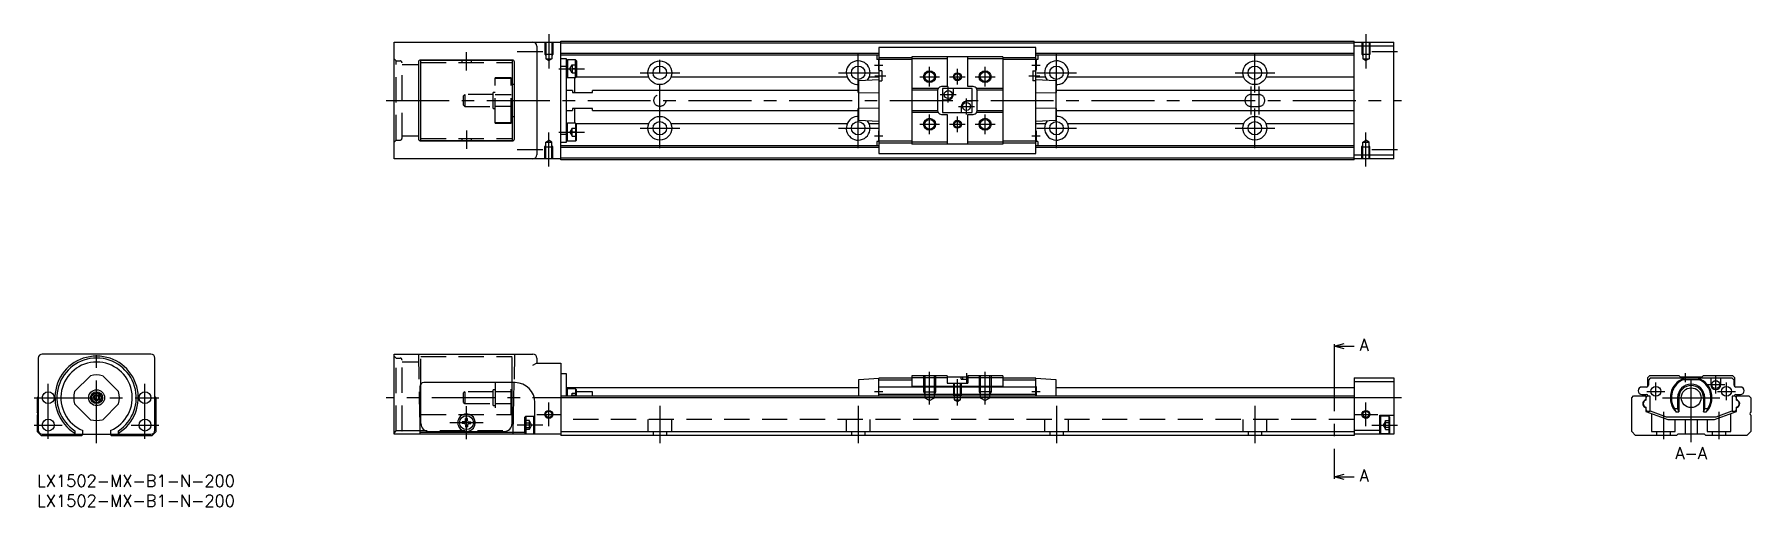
# Model space of a CAD drawing. Extents: x -1 to 432, y -8 to 111.
import ezdxf

# ---------------------------------------------------------------- set-up
doc = ezdxf.new("R2010")
doc.units = 0
doc.header["$LTSCALE"] = 0.5
doc.linetypes.add('CENTER', pattern=[50.8, 31.75, -6.35, 6.35, -6.35])
doc.linetypes.add('DASHED', pattern=[19.05, 12.7, -6.35])
for name, color, linetype in [('MSM_CENTER', 1, 'CENTER'), ('MSM_CONTINUOUS', 7, 'CONTINUOUS'), ('MSM_DASHED', 4, 'DASHED'), ('MSM_NARROW', 5, 'CONTINUOUS'), ('MSM_PART_NUMBER', 7, 'CONTINUOUS')]:
    doc.layers.add(name, color=color, linetype=linetype)
doc.styles.get("Standard").update_dxf_attribs({"font": 'txt.shx', "height": 3, "bigfont": 'bigfont.shx'})

# ---------------------------------------------------------------- blocks, each defined once
blk = doc.blocks.new('*U2')
at = {"layer": 'MSM_PART_NUMBER'}
blk.add_text('LX1502-MX-B1-N-200', height=3, dxfattribs=at).set_placement((0, -3))
blk = doc.blocks.new('*U3')
at = {"layer": 'MSM_PART_NUMBER'}
blk.add_text('LX1502-MX-B1-N-200', height=3, dxfattribs=at).set_placement((0, -8))

msp = doc.modelspace()

# ---------------------------------------------------------------- linework, layer by layer
at = {"layer": 'MSM_CENTER'}
for p, q in [((129, 111.2), (129, 102.55)), ((335, 111.2), (335, 102.55)), ((108.25, 102.1), (108.25, 106.7)), ((121, 106.9), (127.5, 106.9)), ((157, 82.5), (157, 106.5)), ((207, 96.5), (207, 106.5)), ((257, 96.5), (257, 106.5)), ((307, 96.5), (307, 106.5)), ((336.5, 106.9), (343, 106.9)), ((131.5, 102.5), (138, 102.5)), ((152, 101.5), (162, 101.5)), ((202, 101.5), (212, 101.5)), ((211.1, 103.4), (213.2, 103.4)), ((211.2, 100.7), (214, 100.7)), ((222.5, 100.5), (227.5, 100.5)), ((225, 98), (225, 103)), ((230, 100.5), (234, 100.5)), ((232, 98.5), (232, 102.5)), ((236.5, 100.5), (241.5, 100.5)), ((239, 98), (239, 103)), ((250, 100.7), (252.8, 100.7)), ((250.8, 103.4), (252.9, 103.4)), ((252, 101.5), (262, 101.5)), ((302, 101.5), (312, 101.5)), ((227.7, 96), (231.7, 96)), ((229.7, 94), (229.7, 98)), ((306, 98), (306, 91)), ((308, 98), (308, 91)), ((88, 94.5), (344, 94.5)), ((207, 82.5), (207, 92.5)), ((225, 86), (225, 91)), ((232.3, 93), (236.3, 93)), ((234.3, 91), (234.3, 95)), ((239, 86), (239, 91)), ((257, 82.5), (257, 92.5)), ((307, 82.5), (307, 92.5)), ((108.25, 86.9), (108.25, 82.3)), ((152, 87.5), (162, 87.5)), ((202, 87.5), (212, 87.5)), ((222.5, 88.5), (227.5, 88.5)), ((230, 88.5), (234, 88.5)), ((232, 86.5), (232, 90.5)), ((236.5, 88.5), (241.5, 88.5)), ((252, 87.5), (262, 87.5)), ((302, 87.5), (312, 87.5)), ((129, 77.8), (129, 86.45)), ((131.5, 86.5), (138, 86.5)), ((211.1, 85.6), (213.2, 85.6)), ((250.8, 85.6), (252.9, 85.6)), ((335, 77.8), (335, 86.45)), ((121, 82.1), (127.5, 82.1)), ((336.5, 82.1), (343, 82.1)), ((15, 8), (15, 32.5)), ((327, 32), (327, 0)), ((225, 17.79), (225, 26)), ((239, 17.79), (239, 26)), ((417, 8.3), (417, 26.8)), ((2.8, 9.1), (2.8, 23)), ((27.2, 9.1), (27.2, 23)), ((232, 17.55), (232, 24.2)), ((234.3, 25.7), (234.3, 23.2)), ((408.1, 18.85), (408.1, 23.35)), ((415.5, 25.7), (415.5, 23.4)), ((420.95, 22.8), (425.45, 22.8)), ((423.2, 20.55), (423.2, 25.05)), ((425.9, 18.85), (425.9, 23.35)), ((-0.7, 19.5), (30.7, 19.5)), ((344, 19.5), (88, 19.5)), ((108.25, 9), (108.25, 17.4)), ((129, 12.3), (129, 18.3)), ((157, 17.49), (157, 8)), ((207, 17.49), (207, 8)), ((211.1, 21.1), (213.2, 21.1)), ((250.8, 21.1), (252.9, 21.1)), ((257, 17.49), (257, 8)), ((307, 17.49), (307, 8)), ((335, 12.3), (335, 18.3)), ((405.85, 21.1), (410.35, 21.1)), ((409.75, 19.5), (424.25, 19.5)), ((423.65, 21.1), (428.15, 21.1)), ((112.45, 13.2), (104.05, 13.2)), ((126, 15.3), (132, 15.3)), ((332, 15.3), (338, 15.3)), ((410, 15.94), (410, 9)), ((424, 15.94), (424, 9)), ((-0.7, 12.6), (6.3, 12.6)), ((23.7, 12.6), (30.7, 12.6)), ((127.5, 12.6), (121, 12.6)), ((336.5, 12.6), (343, 12.6))]:
    msp.add_line(p, q, dxfattribs=at)
at = {"layer": 'MSM_CONTINUOUS'}
for p, q in [((90, 79.8), (90, 109.2)), ((90, 109.2), (132, 109.2)), ((126, 108.2), (126, 80.8)), ((132, 109.5), (332, 109.5)), ((132, 79.5), (132, 109.5)), ((332, 109), (132, 109)), ((332, 79.5), (332, 109.5)), ((332, 109.2), (342, 109.2)), ((342, 108.2), (332, 108.2)), ((342, 79.8), (342, 109.2)), ((96.15, 104.2), (96.15, 84.8)), ((119.85, 104.7), (96.65, 104.7)), ((96.75, 84.3), (96.75, 104.7)), ((96.75, 104.7), (119.75, 104.7)), ((119.75, 104.7), (119.75, 84.3)), ((120.35, 84.8), (120.35, 104.2)), ((132, 106.4), (212.2, 106.4)), ((212.2, 105.9), (132, 105.9)), ((133.5, 105), (132, 105)), ((133.5, 84), (133.5, 105)), ((133.5, 104.5), (133.75, 104.75)), ((133.75, 104.75), (133.75, 100.25)), ((135.75, 104.75), (133.75, 104.75)), ((135.75, 100.25), (135.75, 104.75)), ((135.75, 104.75), (136, 104.5)), ((136, 104.5), (136, 100.5)), ((211.7, 105.9), (211.7, 104.85)), ((212.2, 104.85), (211.7, 104.85)), ((212.1, 104.65), (212.1, 102.15)), ((212.2, 104.65), (212.1, 104.65)), ((251.8, 107.85), (212.2, 107.85)), ((212.2, 107.85), (212.2, 81.15)), ((220.5, 105.3), (212.2, 105.3)), ((220.5, 104.8), (212.2, 104.8)), ((220.5, 105.5), (220.5, 83.5)), ((243.5, 105.5), (220.5, 105.5)), ((229.4, 105), (220.5, 105)), ((229.4, 105.5), (229.4, 98)), ((234.6, 98), (234.6, 105.5)), ((243.5, 105), (234.6, 105)), ((243.5, 105.5), (243.5, 83.5)), ((251.8, 105.3), (243.5, 105.3)), ((251.8, 104.8), (243.5, 104.8)), ((251.8, 81.15), (251.8, 107.85)), ((251.8, 106.4), (332, 106.4)), ((332, 105.9), (251.8, 105.9)), ((252.3, 104.85), (251.8, 104.85)), ((251.9, 104.65), (251.8, 104.65)), ((251.9, 104.65), (251.9, 102.15)), ((252.3, 105.9), (252.3, 104.85)), ((132, 103.12), (133.5, 103.12)), ((133.75, 100.25), (133.5, 100.5)), ((135.75, 100.25), (133.75, 100.25)), ((135.5, 100.25), (135.5, 96.5)), ((136, 100.5), (135.75, 100.25)), ((154.21, 100.41), (136, 100.41)), ((204.21, 100.41), (159.79, 100.41)), ((212.2, 99.75), (207.2, 99.49)), ((212.2, 100.41), (209.79, 100.41)), ((212.1, 102.15), (212.2, 102.15)), ((213, 101.95), (212.2, 101.95)), ((213, 101.95), (213, 99.45)), ((251, 101.95), (251.8, 101.95)), ((251, 101.95), (251, 99.45)), ((251.8, 102.15), (251.9, 102.15)), ((254.21, 100.41), (251.8, 100.41)), ((256.8, 99.49), (251.8, 99.75)), ((304.21, 100.41), (259.79, 100.41)), ((332, 100.41), (309.79, 100.41)), ((120.35, 98.5), (119.75, 98.5)), ((135, 97), (133.5, 97)), ((135, 97), (135, 96.5)), ((135, 96.5), (140, 96.5)), ((207.2, 97), (140, 97)), ((140, 96.5), (140, 97)), ((207.2, 89.51), (207.2, 99.49)), ((212.2, 96.38), (207.2, 96.42)), ((212.2, 99.45), (213, 99.45)), ((227.13, 97.5), (220.5, 97.5)), ((227.01, 97.1), (220.5, 97.1)), ((227, 97), (227, 92)), ((229.4, 98), (228, 98)), ((235.75, 97.5), (228.25, 97.5)), ((228.25, 97.5), (228.25, 91.5)), ((231, 96), (231, 97.5)), ((236, 98), (234.6, 98)), ((235.75, 91.5), (235.75, 97.5)), ((243.5, 97.5), (236.87, 97.5)), ((243.5, 97.1), (236.99, 97.1)), ((237, 92), (237, 97)), ((251.8, 99.45), (251, 99.45)), ((256.8, 96.42), (251.8, 96.38)), ((256.8, 99.49), (256.8, 89.51)), ((332, 97), (256.8, 97)), ((133.5, 92), (135, 92)), ((140, 92.5), (135, 92.5)), ((135, 92.5), (135, 92)), ((135.5, 92.5), (135.5, 88.75)), ((140, 92), (140, 92.5)), ((140, 92), (207.2, 92)), ((207.2, 92.58), (212.2, 92.62)), ((227.01, 91.9), (220.5, 91.9)), ((227.13, 91.5), (220.5, 91.5)), ((228, 91), (229.4, 91)), ((228.25, 94.7), (229.7, 94.7)), ((228.25, 91.5), (235.75, 91.5)), ((229.4, 91), (229.4, 83.5)), ((233, 93), (233, 91.5)), ((235.75, 94.3), (234.3, 94.3)), ((234.6, 91), (236, 91)), ((234.6, 83.5), (234.6, 91)), ((243.5, 91.5), (236.87, 91.5)), ((243.5, 91.9), (236.99, 91.9)), ((251.8, 92.62), (256.8, 92.58)), ((256.8, 92), (332, 92)), ((119.75, 90.5), (120.35, 90.5)), ((133.75, 88.75), (133.5, 88.5)), ((133.75, 84.25), (133.75, 88.75)), ((135.75, 88.75), (133.75, 88.75)), ((136, 88.5), (135.75, 88.75)), ((135.75, 88.75), (135.75, 84.25)), ((154.21, 88.59), (135.91, 88.59)), ((136, 84.5), (136, 88.5)), ((204.21, 88.59), (159.79, 88.59)), ((207.2, 89.51), (212.2, 89.25)), ((212.2, 88.59), (209.79, 88.59)), ((212.1, 86.85), (212.1, 84.35)), ((212.2, 86.85), (212.1, 86.85)), ((251.8, 89.25), (256.8, 89.51)), ((254.21, 88.59), (251.8, 88.59)), ((251.9, 86.85), (251.8, 86.85)), ((251.9, 86.85), (251.9, 84.35)), ((304.21, 88.59), (259.79, 88.59)), ((332, 88.59), (309.79, 88.59)), ((119.85, 84.3), (96.65, 84.3)), ((96.75, 84.3), (119.75, 84.3)), ((133.5, 85.88), (132, 85.88)), ((132, 84), (133.5, 84)), ((132, 83.1), (212.2, 83.1)), ((212.2, 82.6), (132, 82.6)), ((133.5, 84.5), (133.75, 84.25)), ((135.75, 84.25), (133.75, 84.25)), ((135.75, 84.25), (136, 84.5)), ((211.7, 84.15), (211.7, 83.1)), ((212.2, 84.15), (211.7, 84.15)), ((212.1, 84.35), (212.2, 84.35)), ((220.5, 84.2), (212.2, 84.2)), ((220.5, 83.7), (212.2, 83.7)), ((229.4, 84), (220.5, 84)), ((243.5, 83.5), (220.5, 83.5)), ((243.5, 84), (234.6, 84)), ((251.8, 84.2), (243.5, 84.2)), ((251.8, 83.7), (243.5, 83.7)), ((251.8, 84.35), (251.9, 84.35)), ((252.3, 84.15), (251.8, 84.15)), ((251.8, 83.1), (332, 83.1)), ((332, 82.6), (251.8, 82.6)), ((252.3, 84.15), (252.3, 83.1)), ((132, 79.8), (90, 79.8)), ((132, 80), (332, 80)), ((332, 79.5), (132, 79.5)), ((212.2, 81.15), (251.8, 81.15)), ((332, 80.8), (342, 80.8)), ((342, 79.8), (332, 79.8)), ((28.7, 30.5), (1.3, 30.5)), ((90, 30.5), (125, 30.5)), ((90, 10.3), (90, 30.5)), ((327, 32.5), (329.5, 33.17)), ((327, 33), (327, 32)), ((329.5, 31.83), (327, 32.5)), ((327, 32.5), (332, 32.5)), ((0.3, 29.5), (0.3, 11.3)), ((29.7, 11.3), (29.7, 29.5)), ((125, 27.7), (125.87, 28.2)), ((125.87, 28.2), (132, 28.2)), ((126, 29.5), (126, 28.2)), ((132, 28.2), (132, 10)), ((9.46, 21.03), (13.47, 25.04)), ((16.53, 25.04), (20.54, 21.03)), ((96.5, 22.3), (96.5, 10.3)), ((96.75, 13), (96.75, 22.96)), ((120.5, 23.3), (97.5, 23.3)), ((119.75, 13), (119.75, 23.3)), ((120.09, 15.3), (120.23, 23.3)), ((133.5, 25.5), (132, 25.5)), ((133.5, 20), (133.5, 25.5)), ((207.2, 22), (133.5, 22)), ((133.75, 21.75), (133.5, 21.5)), ((133.75, 20), (133.75, 21.75)), ((135.75, 21.75), (133.75, 21.75)), ((135.75, 21.75), (135.75, 20)), ((136, 21.5), (135.75, 21.75)), ((207.2, 24.1), (212.2, 24.4)), ((207.2, 20), (207.2, 24.1)), ((212.2, 22.35), (212.1, 22.35)), ((212.1, 22.35), (212.1, 20)), ((220.5, 24.4), (212.2, 24.4)), ((212.2, 20), (212.2, 24.4)), ((220.5, 23.9), (212.2, 23.9)), ((251.8, 22.2), (212.2, 22.2)), ((220.5, 25), (220.5, 22.3)), ((229.4, 25), (220.5, 25)), ((229.4, 24.5), (220.5, 24.5)), ((243.5, 22.3), (220.5, 22.3)), ((229.4, 25), (229.4, 23.2)), ((229.4, 24.8), (234.6, 24.8)), ((229.4, 23.2), (234.6, 23.2)), ((233, 24.2), (233, 24.8)), ((233, 24.2), (234.6, 24.2)), ((233.3, 24.7), (233.3, 24.2)), ((234.6, 24.7), (233.3, 24.7)), ((234.6, 25), (234.6, 23.2)), ((243.5, 25), (234.6, 25)), ((243.5, 24.5), (234.6, 24.5)), ((243.5, 25), (243.5, 22.3)), ((251.8, 24.4), (243.5, 24.4)), ((251.8, 23.9), (243.5, 23.9)), ((251.8, 24.4), (256.8, 24.1)), ((251.8, 20), (251.8, 24.4)), ((251.9, 22.35), (251.8, 22.35)), ((251.9, 22.35), (251.9, 20)), ((256.8, 24.1), (256.8, 20)), ((332, 22), (256.8, 22)), ((332, 24.5), (332, 10)), ((332, 24.5), (342, 24.5)), ((342, 23.5), (332, 23.5)), ((342, 24.5), (342, 10.3)), ((405.7, 22.2), (404.6, 22.2)), ((406.5, 25), (406, 24.5)), ((406, 24.5), (406, 22.3)), ((406.7, 24.4), (406.2, 23.9)), ((406.2, 23.9), (406.2, 22.7)), ((414, 25), (406.5, 25)), ((427.3, 24.4), (406.7, 24.4)), ((414.4, 24.6), (414, 25)), ((414.2, 24.8), (419.8, 24.8)), ((419.6, 24.6), (414.4, 24.6)), ((416.5, 24.7), (414.5, 24.7)), ((414.5, 24.7), (414.5, 24.6)), ((415.12, 24.4), (415.08, 24.1)), ((415.08, 24.1), (418.92, 24.1)), ((416.5, 24.6), (416.5, 24.7)), ((416.8, 24.6), (416.8, 24.8)), ((418.92, 24.1), (418.88, 24.4)), ((420, 25), (419.6, 24.6)), ((427.5, 25), (420, 25)), ((421.95, 24.4), (421.95, 22.8)), ((424.45, 22.8), (424.45, 24.4)), ((427.8, 23.9), (427.3, 24.4)), ((428, 24.5), (427.5, 25)), ((427.8, 22.7), (427.8, 23.9)), ((428, 22.3), (428, 24.5)), ((429.4, 22.2), (428.3, 22.2)), ((0.3, 19.8), (0, 19.5)), ((0, 19.5), (0, 15.9)), ((13.47, 13.96), (9.46, 17.97)), ((20.54, 17.97), (16.53, 13.96)), ((30, 19.5), (29.7, 19.8)), ((30, 11), (30, 19.5)), ((125.5, 10.3), (125.5, 18.3)), ((132, 20), (332, 20)), ((332, 19.5), (132, 19.5)), ((136, 20), (136, 21.5)), ((140, 21), (136, 21)), ((140, 20), (140, 21)), ((251.8, 20.3), (212.2, 20.3)), ((402, 19.5), (402.5, 20)), ((402, 11), (402, 19.5)), ((402.5, 20), (405.6, 20)), ((404.6, 20.3), (405.7, 20.3)), ((405.6, 19.04), (405.35, 18.9)), ((405.6, 18.92), (405.39, 18.8)), ((405.6, 20), (405.6, 18.92)), ((406.65, 19.92), (406, 19.92)), ((406.65, 16.08), (406.65, 19.92)), ((413.59, 19.5), (413.59, 16.77)), ((413.9, 19.5), (413.9, 15.9)), ((420.1, 19.5), (420.1, 15.9)), ((420.41, 16.77), (420.41, 19.5)), ((427.35, 19.92), (427.35, 16.08)), ((428, 19.92), (427.35, 19.92)), ((428.3, 20.3), (429.4, 20.3)), ((428.4, 18.92), (428.4, 20)), ((428.4, 20), (431.5, 20)), ((428.65, 18.9), (428.4, 19.04)), ((428.61, 18.8), (428.4, 18.92)), ((431.5, 20), (432, 19.5)), ((432, 19.5), (432, 15.9)), ((0, 15.1), (0, 11)), ((96.5, 15.3), (96.75, 15.3)), ((107.68, 13.44), (107.17, 13.43)), ((107.91, 13.54), (107.68, 13.44)), ((107.91, 13.54), (108.01, 13.77)), ((108.01, 13.77), (108.02, 14.28)), ((108.49, 13.77), (108.48, 14.28)), ((108.59, 13.54), (108.49, 13.77)), ((108.59, 13.54), (108.82, 13.44)), ((108.82, 13.44), (109.33, 13.43)), ((110.44, 13.39), (109.99, 13.39)), ((110.44, 13.01), (109.99, 13.01)), ((119.75, 15.5), (120.09, 15.5)), ((119.75, 15.3), (120.09, 15.3)), ((123, 14.6), (123.25, 14.85)), ((123, 10.6), (123, 14.6)), ((123.25, 14.85), (123.25, 10.35)), ((123.25, 14.85), (125.25, 14.85)), ((125.25, 10.35), (125.25, 14.85)), ((125.25, 14.85), (125.5, 14.6)), ((338.5, 10.3), (338.5, 15.1)), ((338.5, 15.1), (342, 15.1)), ((338.75, 14.85), (338.5, 14.6)), ((338.75, 10.35), (338.75, 14.85)), ((340.75, 14.85), (338.75, 14.85)), ((340.75, 14.85), (340.75, 10.35)), ((341, 14.6), (340.75, 14.85)), ((341, 10.6), (341, 14.6)), ((405.29, 17.14), (405.6, 16.96)), ((405.39, 17.2), (405.6, 17.08)), ((405.6, 17.08), (405.6, 16)), ((405.6, 16), (411.09, 14)), ((406, 16.08), (406.65, 16.08)), ((406.65, 16.16), (410.67, 14.7)), ((410.67, 14.7), (423.33, 14.7)), ((411.09, 14), (422.91, 14)), ((412.82, 16.77), (413.59, 16.77)), ((413.18, 15.9), (413.9, 15.9)), ((413.59, 16.77), (413.9, 15.9)), ((420.1, 15.9), (420.41, 16.77)), ((420.1, 15.9), (420.82, 15.9)), ((420.41, 16.77), (421.18, 16.77)), ((422.91, 14), (428.4, 16)), ((423.33, 14.7), (427.35, 16.16)), ((427.35, 16.08), (428, 16.08)), ((428.4, 17.08), (428.61, 17.2)), ((428.4, 16.96), (428.71, 17.14)), ((428.4, 16), (428.4, 17.08)), ((432, 15.1), (432, 11)), ((0, 11), (1, 10)), ((1, 10), (11.3, 10)), ((1.3, 10.3), (28.7, 10.3)), ((9.5, 11.15), (9.5, 10.3)), ((11.3, 10), (11.6, 10.3)), ((11.5, 10.3), (11.5, 11.21)), ((18.4, 10.3), (18.7, 10)), ((18.5, 11.21), (18.5, 10.3)), ((18.7, 10), (29, 10)), ((20.5, 10.3), (20.5, 11.15)), ((29, 10), (30, 11)), ((132, 10.3), (90, 10.3)), ((96.5, 10.78), (123, 10.78)), ((98.75, 11), (117.75, 11)), ((107.68, 12.96), (107.17, 12.97)), ((107.91, 12.86), (107.68, 12.96)), ((107.91, 12.86), (108.01, 12.63)), ((108.01, 12.63), (108.02, 12.12)), ((108.49, 12.63), (108.48, 12.12)), ((108.59, 12.86), (108.49, 12.63)), ((108.59, 12.86), (108.82, 12.96)), ((108.82, 12.96), (109.33, 12.97)), ((110.43, 12.87), (109.97, 12.87)), ((123.25, 10.35), (123, 10.6)), ((123.25, 10.35), (125.25, 10.35)), ((125.5, 10.6), (125.25, 10.35)), ((132, 11), (332, 11)), ((332, 10), (132, 10)), ((332, 11.3), (338.5, 11.3)), ((342, 10.3), (332, 10.3)), ((338.5, 10.6), (338.75, 10.35)), ((340.75, 10.35), (338.75, 10.35)), ((340.75, 10.35), (341, 10.6)), ((403, 10), (402, 11)), ((413.3, 10), (403, 10)), ((413.6, 10.3), (413.3, 10)), ((420.4, 10.3), (413.6, 10.3)), ((420.7, 10), (420.4, 10.3)), ((431, 10), (420.7, 10)), ((432, 11), (431, 10)), ((327, -0.5), (329.5, 0.17)), ((327, 0), (327, -1)), ((329.5, -1.17), (327, -0.5)), ((327, -0.5), (332, -0.5))]:
    msp.add_line(p, q, dxfattribs=at)
for centre, radius in [((157, 101.5), 3), ((307, 101.5), 3), ((157, 101.5), 1.7), ((207, 101.5), 1.7), ((225, 100.5), 1.23), ((232, 100.5), 0.784), ((239, 100.5), 1.23), ((257, 101.5), 1.7), ((307, 101.5), 1.7), ((229.7, 96), 1), ((234.3, 93), 1), ((157, 87.5), 3), ((157, 87.5), 1.7), ((207, 87.5), 1.7), ((225, 88.5), 1.23), ((232, 88.5), 0.784), ((239, 88.5), 1.23), ((257, 87.5), 1.7), ((307, 87.5), 3), ((307, 87.5), 1.7), ((408.1, 21.1), 1.25), ((417, 19.5), 2.5), ((423.2, 22.8), 1), ((425.9, 21.1), 1.25), ((2.8, 19.5), 1.5), ((15, 19.5), 2), ((15, 19.5), 1.5), ((15, 19.5), 1.2), ((15, 19.5), 0.75), ((15, 19.5), 0.5), ((27.2, 19.5), 1.5), ((2.8, 12.6), 1.5), ((27.2, 12.6), 1.5), ((108.25, 13.2), 1.75), ((129, 15.3), 0.783), ((335, 15.3), 0.783)]:
    msp.add_circle(centre, radius, dxfattribs=at)
for centre, radius, start, end in [((125, 108.2), 1, 0, 90), ((96.65, 104.2), 0.5, 90, 180), ((119.85, 104.2), 0.5, 0, 90), ((207, 101.5), 3, 320.6816, 273.8226), ((257, 101.5), 3, 266.1774, 219.3184), ((228, 97), 1, 174.2608, 180), ((227.82, 97.06), 0.812, 147.1247, 177.1361), ((228, 97), 1, 90, 150), ((229.7, 96), 1.3, 270, 0), ((236, 97), 1, 30, 90), ((235.96, 96.99), 1.04, 6.2531, 29.4861), ((236, 97), 1, 0, 5.7392), ((228, 92), 1, 180, 185.7392), ((228.04, 92.01), 1.04, 186.2531, 209.4861), ((228, 92), 1, 210, 270), ((234.3, 93), 1.3, 90, 180), ((236, 92), 1, 270, 330), ((235.96, 92.01), 1.04, 330.5139, 353.7469), ((236, 92), 1, 354.2608, 0), ((207, 87.5), 3, 86.1774, 39.3184), ((257, 87.5), 3, 140.6816, 92.1193), ((96.65, 84.8), 0.5, 180, 270), ((119.85, 84.8), 0.5, 270, 0), ((125, 80.8), 1, 270, 0), ((1.3, 29.5), 1, 90, 180), ((28.7, 29.5), 1, 0, 90), ((125, 29.5), 1, 0, 90), ((15, 19.5), 10.5, 301.5881, 238.4119), ((15, 19.5), 10, 303.367, 236.633), ((15, 19.5), 9, 292.8854, 247.1146), ((15, 19.5), 5.75, 74.5918, 105.4082), ((97.5, 22.3), 1, 90, 180), ((120.5, 18.3), 5, 0, 90), ((404.6, 21.25), 0.95, 90, 270), ((405.7, 22.7), 0.5, 270, 0), ((417, 19.5), 5.25, 111.0395, 223.2918), ((417, 19.5), 4.99, 112.6594, 213.147), ((417, 19.5), 3.41, 0, 180), ((417, 19.5), 3.1, 0, 180), ((417, 19.5), 5.25, 316.7082, 68.9605), ((417, 19.5), 4.99, 326.853, 67.3406), ((423.2, 22.8), 1.25, 180, 0), ((428.3, 22.7), 0.5, 180, 270), ((429.4, 21.25), 0.95, 270, 90), ((15, 19.5), 5.75, 164.5918, 195.4082), ((15, 19.5), 5.75, 344.5918, 15.4082), ((405.87, 17.93), 1.1, 117.9629, 176.3253), ((405.87, 18.07), 1.1, 183.6747, 237.9629), ((405.87, 17.93), 1, 119.0004, 175.958), ((405.87, 18.07), 1, 184.042, 240.9996), ((406, 19.52), 0.4, 90, 180), ((405.7, 19.8), 0.5, 13.7095, 90), ((428.3, 19.8), 0.5, 90, 166.2905), ((428, 19.52), 0.4, 0, 90), ((428.13, 17.93), 1, 4.042, 60.9996), ((428.13, 18.07), 1, 299.0004, 355.958), ((428.13, 17.93), 1.1, 3.6747, 62.0371), ((428.13, 18.07), 1.1, 302.0371, 356.3253), ((-0.3, 15.5), 0.5, 306.8699, 53.1301), ((15, 19.5), 5.75, 254.5918, 285.4082), ((98.75, 13), 2, 180, 270), ((108.25, 13.2), 2.2, 5.0023, 354.9977), ((108.25, 13.2), 1.1, 167.8196, 192.1804), ((108.25, 13.2), 1.1, 77.8196, 102.1804), ((108.25, 13.2), 1.1, 347.8196, 12.1804), ((117.75, 13), 2, 270, 0), ((406, 16.48), 0.4, 180, 270), ((418.36, 18.51), 5.8, 197.4754, 206.7933), ((416.67, 18.1), 4.7, 332.1148, 343.6165), ((428, 16.48), 0.4, 270, 0), ((432.3, 15.5), 0.5, 126.8699, 233.1301), ((1.3, 11.3), 1, 180, 270), ((28.7, 11.3), 1, 270, 0), ((108.25, 13.2), 1.1, 257.8196, 282.1804)]:
    msp.add_arc(centre, radius, start, end, dxfattribs=at)
at = {"layer": 'MSM_DASHED'}
for p, q in [((128, 109.2), (128, 106.2)), ((128.22, 109.2), (128.22, 105)), ((129.78, 109.2), (129.78, 105)), ((130, 109.2), (130, 106.2)), ((334, 109.2), (334, 106.2)), ((334.22, 109.2), (334.22, 105)), ((335.78, 109.2), (335.78, 105)), ((336, 109.2), (336, 106.2)), ((90.5, 104.5), (90, 105)), ((90.5, 84.5), (90.5, 104.5)), ((90.5, 104.5), (91.5, 104.5)), ((92, 85), (92, 104)), ((96.75, 104.1), (119.75, 104.1)), ((107.05, 104.7), (107.05, 104.1)), ((109.45, 104.7), (109.45, 104.1)), ((128, 106.2), (130, 106.2)), ((128, 106.2), (128.22, 105.83)), ((128.22, 105), (129.78, 105)), ((128.22, 105), (129, 104.55)), ((129.78, 105), (129, 104.55)), ((130, 106.2), (129.78, 105.83)), ((334, 106.2), (336, 106.2)), ((334, 106.2), (334.22, 105.83)), ((334.22, 105), (335.78, 105)), ((334.22, 105), (335, 104.55)), ((335.78, 105), (335, 104.55)), ((336, 106.2), (335.78, 105.83)), ((96.18, 103.5), (92, 103.5)), ((115.5, 88.75), (115.5, 100.25)), ((119.5, 100.25), (115.5, 100.25)), ((119.5, 100.04), (115.5, 100.04)), ((119.5, 88.75), (119.5, 100.25)), ((134.32, 102.5), (134.9, 103.5)), ((134.9, 101.5), (134.32, 102.5)), ((134.9, 103.5), (134.9, 101.5)), ((134.9, 103.5), (136, 103.5)), ((136, 102.5), (134.9, 102.5)), ((134.9, 101.5), (136, 101.5)), ((107.8, 96), (107.5, 95.7)), ((107.5, 93.3), (107.5, 95.7)), ((115, 96), (107.8, 96)), ((107.8, 96), (107.8, 93)), ((115.5, 96.5), (115, 96.5)), ((115, 92.5), (115, 96.5)), ((115.5, 96.03), (119.5, 96.03)), ((119.75, 98.5), (119.5, 98.5)), ((306, 96), (308, 96)), ((107.5, 93.3), (107.8, 93)), ((107.8, 93), (115, 93)), ((115, 92.5), (115.5, 92.5)), ((119.5, 92.97), (115.5, 92.97)), ((306, 93), (308, 93)), ((115.5, 88.96), (119.5, 88.96)), ((115.5, 88.75), (119.5, 88.75)), ((119.5, 90.5), (119.75, 90.5)), ((134.9, 87.5), (134.32, 86.5)), ((134.9, 85.5), (134.9, 87.5)), ((134.9, 87.5), (136, 87.5)), ((90.5, 84.5), (90, 84)), ((90.5, 84.5), (91.5, 84.5)), ((96.18, 85.5), (92, 85.5)), ((96.75, 84.9), (119.75, 84.9)), ((107.05, 84.9), (107.05, 84.3)), ((109.45, 84.9), (109.45, 84.3)), ((128, 82.8), (128.22, 83.17)), ((128, 79.8), (128, 82.8)), ((128, 82.8), (130, 82.8)), ((128.22, 84), (129, 84.45)), ((128.22, 79.8), (128.22, 84)), ((128.22, 84), (129.78, 84)), ((129.78, 84), (129, 84.45)), ((129.78, 79.8), (129.78, 84)), ((130, 82.8), (129.78, 83.17)), ((130, 79.8), (130, 82.8)), ((134.32, 86.5), (134.9, 85.5)), ((136, 86.5), (134.9, 86.5)), ((134.9, 85.5), (136, 85.5)), ((334, 82.8), (334.22, 83.17)), ((334, 79.8), (334, 82.8)), ((334, 82.8), (336, 82.8)), ((334.22, 84), (335, 84.45)), ((334.22, 79.8), (334.22, 84)), ((334.22, 84), (335.78, 84)), ((335.78, 84), (335, 84.45)), ((335.78, 79.8), (335.78, 84)), ((336, 82.8), (335.78, 83.17)), ((336, 79.8), (336, 82.8)), ((96.15, 30.5), (96.5, 10.3)), ((96.75, 22.96), (96.75, 30.5)), ((119.75, 23.3), (119.75, 30.5)), ((120.35, 30.5), (120.23, 23.3)), ((90.5, 29.5), (90, 30)), ((90.5, 11.15), (90.5, 29.5)), ((90.5, 29.5), (91.5, 29.5)), ((92, 11.21), (92, 29)), ((96.18, 28.5), (92, 28.5)), ((96.75, 29.9), (119.75, 29.9)), ((115.5, 23.3), (115.5, 15.3)), ((119.5, 15.3), (119.5, 23.3)), ((223.5, 25), (223.5, 21)), ((223.77, 25), (223.77, 19.5)), ((226.23, 19.5), (226.23, 25)), ((226.5, 25), (226.5, 21)), ((231, 23.2), (231, 20.2)), ((231.22, 23.2), (231.22, 19)), ((232.78, 19), (232.78, 23.2)), ((233, 23.2), (233, 20.2)), ((237.5, 25), (237.5, 21)), ((237.77, 25), (237.77, 19.5)), ((240.23, 19.5), (240.23, 25)), ((240.5, 25), (240.5, 21)), ((107.8, 21), (107.5, 20.7)), ((107.5, 18.3), (107.5, 20.7)), ((107.5, 18.3), (107.8, 18)), ((115, 21), (107.8, 21)), ((107.8, 21), (107.8, 18)), ((107.8, 18), (115, 18)), ((115, 17.5), (115, 21.5)), ((115.5, 21.5), (115, 21.5)), ((115, 17.5), (115.5, 17.5)), ((115.5, 21.03), (119.5, 21.03)), ((119.5, 17.97), (115.5, 17.97)), ((134.9, 20.5), (134.61, 20)), ((134.9, 20), (134.9, 20.65)), ((134.9, 20.65), (136, 20.65)), ((136, 20.08), (134.9, 20.08)), ((223.5, 21), (226.5, 21)), ((223.5, 21), (223.77, 20.53)), ((223.77, 19.5), (225, 18.79)), ((225, 18.79), (226.23, 19.5)), ((226.5, 21), (226.23, 20.53)), ((231, 20.2), (233, 20.2)), ((231, 20.2), (231.22, 19.83)), ((231.22, 19), (232, 18.55)), ((231.22, 19), (232.78, 19)), ((232, 18.55), (232.78, 19)), ((233, 20.2), (232.78, 19.83)), ((240.5, 21), (237.5, 21)), ((237.5, 21), (237.77, 20.53)), ((237.77, 19.5), (239, 18.79)), ((239, 18.79), (240.23, 19.5)), ((240.5, 21), (240.23, 20.53)), ((96.75, 15.3), (119.75, 15.3)), ((119.5, 15.5), (119.75, 15.5)), ((120, 10.3), (120.09, 15.3)), ((124.1, 13.75), (123, 13.75)), ((123, 13.18), (124.1, 13.18)), ((124.1, 11.45), (124.1, 13.75)), ((124.1, 13.6), (124.68, 12.6)), ((332, 14), (132, 14)), ((154, 14), (154, 11)), ((160, 11), (160, 14)), ((204, 14), (204, 11)), ((210, 11), (210, 14)), ((254, 14), (254, 11)), ((260, 11), (260, 14)), ((304, 14), (304, 11)), ((310, 11), (310, 14)), ((339.9, 13.6), (339.32, 12.6)), ((339.9, 13.75), (341, 13.75)), ((339.9, 11.45), (339.9, 13.75)), ((341, 13.18), (339.9, 13.18)), ((407, 15.49), (407, 11)), ((413, 11), (413, 14)), ((415.5, 14), (415.5, 10.3)), ((418.5, 14), (418.5, 10.3)), ((421, 14), (421, 11)), ((427, 11), (427, 15.49)), ((90, 10.56), (90.5, 11.15)), ((91.94, 11.15), (90.5, 11.15)), ((92, 11.21), (120.02, 11.21)), ((123, 12.02), (124.1, 12.02)), ((124.1, 11.45), (123, 11.45)), ((124.68, 12.6), (124.1, 11.6)), ((155.3, 11), (155.3, 10)), ((158.7, 11), (158.7, 10)), ((205.3, 11), (205.3, 10)), ((208.7, 11), (208.7, 10)), ((255.3, 11), (255.3, 10)), ((258.7, 11), (258.7, 10)), ((305.3, 11), (305.3, 10)), ((308.7, 11), (308.7, 10)), ((339.32, 12.6), (339.9, 11.6)), ((341, 12.02), (339.9, 12.02)), ((339.9, 11.45), (341, 11.45)), ((407, 11), (413, 11)), ((408.3, 11), (408.3, 10)), ((411.7, 11), (411.7, 10)), ((421, 11), (427, 11)), ((422.3, 11), (422.3, 10)), ((425.7, 10), (425.7, 11))]:
    msp.add_line(p, q, dxfattribs=at)
msp.add_circle((157, 94.5), 1.5, dxfattribs=at)
for centre, radius, start, end in [((91.5, 104), 0.5, 0, 90), ((306, 94.5), 1.5, 90, 270), ((308, 94.5), 1.5, 270, 90), ((91.5, 85), 0.5, 270, 0), ((91.5, 29), 0.5, 0, 90), ((91.94, 11.21), 0.0601, 270, 0)]:
    msp.add_arc(centre, radius, start, end, dxfattribs=at)
at = {"layer": 'MSM_NARROW'}
for centre, radius in [((225, 100.5), 1.5), ((232, 100.5), 1), ((239, 100.5), 1.5), ((225, 88.5), 1.5), ((232, 88.5), 1), ((239, 88.5), 1.5), ((129, 15.3), 1), ((335, 15.3), 1)]:
    msp.add_circle(centre, radius, dxfattribs=at)

# ---------------------------------------------------------------- block references
at = {"layer": 'MSM_CONTINUOUS'}
for name in ['*U2', '*U3']:
    msp.add_blockref(name, (0, 0), dxfattribs=at)

# ---------------------------------------------------------------- texts
at = {"layer": 'MSM_PART_NUMBER'}
for s, p in [('A', (333.42, 31.37)), ('A-A', (413.01, 4.01)), ('A', (333.42, -1.63))]:
    msp.add_text(s, height=3, dxfattribs=at).set_placement(p)

doc.saveas('drawing.dxf')
